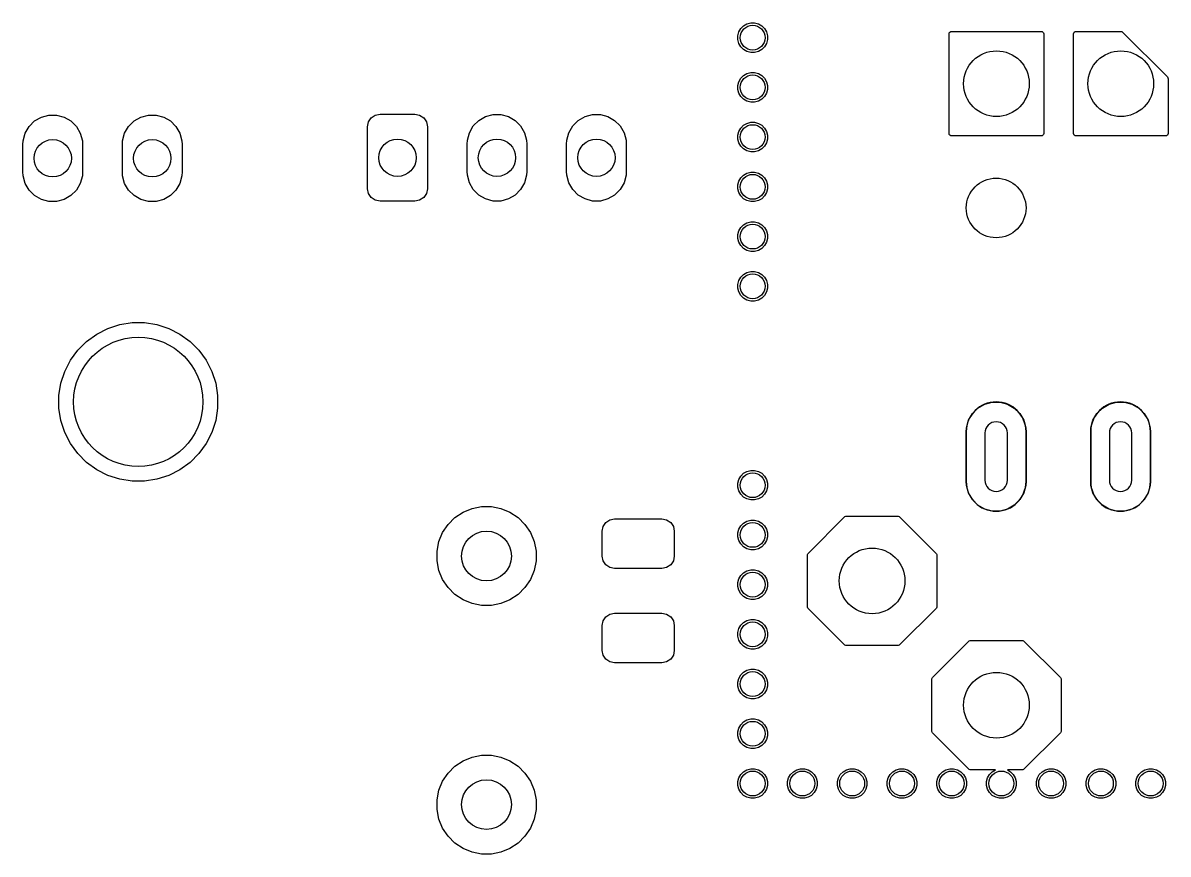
# Model space of a CAD drawing. Header units: inches. Extents: x 0.71 to 7.54, y -5.09 to -0.82.
# Drawn here: x 2.576 to 3.482, y -1.476 to -0.818 of the extents above; entities that cross this region are included whole.
import ezdxf

# ---------------------------------------------------------------- set-up
doc = ezdxf.new("R2010")
doc.units = ezdxf.units.IN
doc.header["$MEASUREMENT"] = 0
doc.layers.add('BLACK', color=250, linetype='CONTINUOUS')

msp = doc.modelspace()

# ---------------------------------------------------------------- linework, layer by layer
at = {"layer": 'BLACK', "linetype": 'CONTINUOUS'}
for p, q in [((3.14263, -0.8252), (3.14417, -0.82253)), ((3.14417, -0.82253), (3.14635, -0.82035)), ((3.14635, -0.82035), (3.14902, -0.81881)), ((3.14902, -0.81881), (3.152, -0.81801)), ((3.152, -0.81801), (3.15508, -0.81801)), ((3.15508, -0.81801), (3.15806, -0.81881)), ((3.15806, -0.81881), (3.16073, -0.82035)), ((3.16073, -0.82035), (3.16291, -0.82253)), ((3.16291, -0.82253), (3.16446, -0.8252)), ((3.14183, -0.82818), (3.14263, -0.8252)), ((3.14183, -0.83127), (3.14183, -0.82818)), ((3.14263, -0.83424), (3.14183, -0.83127)), ((3.16446, -0.8252), (3.16525, -0.82818)), ((3.16525, -0.83127), (3.16446, -0.83424)), ((3.16525, -0.82818), (3.16525, -0.83127)), ((3.30902, -0.82677), (3.30918, -0.82601)), ((3.30902, -0.90551), (3.30902, -0.82677)), ((3.30918, -0.82601), (3.30961, -0.82536)), ((3.30961, -0.82536), (3.31026, -0.82492)), ((3.31026, -0.82492), (3.31102, -0.82477)), ((3.31102, -0.82477), (3.38189, -0.82477)), ((3.38189, -0.82477), (3.38266, -0.82492)), ((3.38266, -0.82492), (3.3833, -0.82536)), ((3.3833, -0.82536), (3.38374, -0.82601)), ((3.38374, -0.82601), (3.38389, -0.82677)), ((3.38389, -0.82677), (3.38389, -0.90551)), ((3.40745, -0.82677), (3.4076, -0.82601)), ((3.40745, -0.90551), (3.40745, -0.82677)), ((3.4076, -0.82601), (3.40803, -0.82536)), ((3.40803, -0.82536), (3.40868, -0.82492)), ((3.40868, -0.82492), (3.40945, -0.82477)), ((3.40945, -0.82477), (3.44488, -0.82477)), ((3.44488, -0.82477), (3.44565, -0.82492)), ((3.44565, -0.82492), (3.4463, -0.82536)), ((3.4463, -0.82536), (3.48173, -0.86079)), ((3.14417, -0.83691), (3.14263, -0.83424)), ((3.14635, -0.83909), (3.14417, -0.83691)), ((3.14902, -0.84064), (3.14635, -0.83909)), ((3.152, -0.84143), (3.14902, -0.84064)), ((3.15508, -0.84143), (3.152, -0.84143)), ((3.15806, -0.84064), (3.15508, -0.84143)), ((3.16073, -0.83909), (3.15806, -0.84064)), ((3.16291, -0.83691), (3.16073, -0.83909)), ((3.16446, -0.83424), (3.16291, -0.83691)), ((3.14417, -0.8619), (3.14635, -0.85972)), ((3.14635, -0.85972), (3.14902, -0.85818)), ((3.14902, -0.85818), (3.152, -0.85738)), ((3.152, -0.85738), (3.15508, -0.85738)), ((3.15508, -0.85738), (3.15806, -0.85818)), ((3.15806, -0.85818), (3.16073, -0.85972)), ((3.16073, -0.85972), (3.16291, -0.8619)), ((3.48173, -0.86079), (3.48216, -0.86144)), ((3.14183, -0.86755), (3.14263, -0.86457)), ((3.14183, -0.87064), (3.14183, -0.86755)), ((3.14263, -0.86457), (3.14417, -0.8619)), ((3.16291, -0.8619), (3.16446, -0.86457)), ((3.16446, -0.86457), (3.16525, -0.86755)), ((3.16525, -0.86755), (3.16525, -0.87064)), ((3.48216, -0.86144), (3.48231, -0.8622)), ((3.48231, -0.8622), (3.48231, -0.90551)), ((3.14263, -0.87361), (3.14183, -0.87064)), ((3.14417, -0.87628), (3.14263, -0.87361)), ((3.14635, -0.87846), (3.14417, -0.87628)), ((3.14902, -0.88001), (3.14635, -0.87846)), ((3.16073, -0.87846), (3.15806, -0.88001)), ((3.16291, -0.87628), (3.16073, -0.87846)), ((3.16446, -0.87361), (3.16291, -0.87628)), ((3.16525, -0.87064), (3.16446, -0.87361)), ((3.152, -0.8808), (3.14902, -0.88001)), ((3.15508, -0.8808), (3.152, -0.8808)), ((3.15806, -0.88001), (3.15508, -0.8808)), ((2.58087, -0.89999), (2.58523, -0.89563)), ((2.58523, -0.89563), (2.59057, -0.89255)), ((2.59057, -0.89255), (2.59652, -0.89095)), ((2.59652, -0.89095), (2.60269, -0.89095)), ((2.60269, -0.89095), (2.60865, -0.89255)), ((2.60865, -0.89255), (2.61399, -0.89563)), ((2.61399, -0.89563), (2.61835, -0.89999)), ((2.65961, -0.89999), (2.66397, -0.89563)), ((2.66397, -0.89563), (2.66931, -0.89255)), ((2.66931, -0.89255), (2.67526, -0.89095)), ((2.67526, -0.89095), (2.68143, -0.89095)), ((2.68143, -0.89095), (2.68739, -0.89255)), ((2.68739, -0.89255), (2.69273, -0.89563)), ((2.69273, -0.89563), (2.69709, -0.89999)), ((2.84882, -0.9002), (2.84957, -0.89643)), ((2.84957, -0.89643), (2.8517, -0.89324)), ((2.8517, -0.89324), (2.85489, -0.8911)), ((2.85489, -0.8911), (2.85866, -0.89035)), ((2.85866, -0.89035), (2.88622, -0.89035)), ((2.88622, -0.89035), (2.88999, -0.8911)), ((2.88999, -0.8911), (2.89318, -0.89324)), ((2.89318, -0.89324), (2.89531, -0.89643)), ((2.89531, -0.89643), (2.89606, -0.9002)), ((2.93244, -0.8996), (2.9368, -0.89524)), ((2.9368, -0.89524), (2.94214, -0.89215)), ((2.94214, -0.89215), (2.9481, -0.89056)), ((2.9481, -0.89056), (2.95426, -0.89056)), ((2.95426, -0.89056), (2.96022, -0.89215)), ((2.96022, -0.89215), (2.96556, -0.89524)), ((2.96556, -0.89524), (2.96992, -0.8996)), ((3.01118, -0.8996), (3.01554, -0.89524)), ((3.01554, -0.89524), (3.02088, -0.89215)), ((3.02088, -0.89215), (3.02684, -0.89056)), ((3.02684, -0.89056), (3.033, -0.89056)), ((3.033, -0.89056), (3.03896, -0.89215)), ((3.03896, -0.89215), (3.0443, -0.89524)), ((3.0443, -0.89524), (3.04866, -0.8996)), ((3.14902, -0.89755), (3.152, -0.89675)), ((3.152, -0.89675), (3.15508, -0.89675)), ((3.15508, -0.89675), (3.15806, -0.89755)), ((2.57619, -0.91129), (2.57778, -0.90533)), ((2.57778, -0.90533), (2.58087, -0.89999)), ((2.61835, -0.89999), (2.62143, -0.90533)), ((2.62143, -0.90533), (2.62303, -0.91129)), ((2.65493, -0.91129), (2.65652, -0.90533)), ((2.65652, -0.90533), (2.65961, -0.89999)), ((2.69709, -0.89999), (2.70017, -0.90533)), ((2.70017, -0.90533), (2.70177, -0.91129)), ((2.84882, -0.94941), (2.84882, -0.9002)), ((2.89606, -0.9002), (2.89606, -0.94941)), ((2.92776, -0.91089), (2.92936, -0.90494)), ((2.92936, -0.90494), (2.93244, -0.8996)), ((2.96992, -0.8996), (2.97301, -0.90494)), ((2.97301, -0.90494), (2.9746, -0.91089)), ((3.0065, -0.91089), (3.0081, -0.90494)), ((3.0081, -0.90494), (3.01118, -0.8996)), ((3.04866, -0.8996), (3.05175, -0.90494)), ((3.05175, -0.90494), (3.05334, -0.91089)), ((3.14183, -0.90692), (3.14263, -0.90394)), ((3.14263, -0.90394), (3.14417, -0.90127)), ((3.14417, -0.90127), (3.14635, -0.89909)), ((3.14635, -0.89909), (3.14902, -0.89755)), ((3.15806, -0.89755), (3.16073, -0.89909)), ((3.16073, -0.89909), (3.16291, -0.90127)), ((3.16291, -0.90127), (3.16446, -0.90394)), ((3.16446, -0.90394), (3.16525, -0.90692)), ((3.30918, -0.90628), (3.30902, -0.90551)), ((3.30961, -0.90693), (3.30918, -0.90628)), ((3.38374, -0.90628), (3.3833, -0.90693)), ((3.38389, -0.90551), (3.38374, -0.90628)), ((3.4076, -0.90628), (3.40745, -0.90551)), ((3.40803, -0.90693), (3.4076, -0.90628)), ((3.48216, -0.90628), (3.48173, -0.90693)), ((3.48231, -0.90551), (3.48216, -0.90628)), ((2.57598, -0.91437), (2.57619, -0.91129)), ((2.57598, -0.93602), (2.57598, -0.91437)), ((2.62303, -0.91129), (2.62323, -0.91437)), ((2.62323, -0.91437), (2.62323, -0.93602)), ((2.65472, -0.91437), (2.65493, -0.91129)), ((2.65472, -0.93602), (2.65472, -0.91437)), ((2.70177, -0.91129), (2.70197, -0.91437)), ((2.70197, -0.91437), (2.70197, -0.93602)), ((2.92756, -0.91398), (2.92776, -0.91089)), ((2.92756, -0.93563), (2.92756, -0.91398)), ((2.9746, -0.91089), (2.9748, -0.91398)), ((2.9748, -0.91398), (2.9748, -0.93563)), ((3.0063, -0.91398), (3.0065, -0.91089)), ((3.0063, -0.93563), (3.0063, -0.91398)), ((3.05334, -0.91089), (3.05354, -0.91398)), ((3.05354, -0.91398), (3.05354, -0.93563)), ((3.14183, -0.91001), (3.14183, -0.90692)), ((3.14263, -0.91298), (3.14183, -0.91001)), ((3.14417, -0.91565), (3.14263, -0.91298)), ((3.16446, -0.91298), (3.16291, -0.91565)), ((3.16525, -0.91001), (3.16446, -0.91298)), ((3.16525, -0.90692), (3.16525, -0.91001)), ((3.31026, -0.90736), (3.30961, -0.90693)), ((3.31102, -0.90751), (3.31026, -0.90736)), ((3.38189, -0.90751), (3.31102, -0.90751)), ((3.38266, -0.90736), (3.38189, -0.90751)), ((3.3833, -0.90693), (3.38266, -0.90736)), ((3.40868, -0.90736), (3.40803, -0.90693)), ((3.40945, -0.90751), (3.40868, -0.90736)), ((3.48031, -0.90751), (3.40945, -0.90751)), ((3.48108, -0.90736), (3.48031, -0.90751)), ((3.48173, -0.90693), (3.48108, -0.90736)), ((3.14635, -0.91783), (3.14417, -0.91565)), ((3.14902, -0.91938), (3.14635, -0.91783)), ((3.152, -0.92017), (3.14902, -0.91938)), ((3.15508, -0.92017), (3.152, -0.92017)), ((3.15806, -0.91938), (3.15508, -0.92017)), ((3.16073, -0.91783), (3.15806, -0.91938)), ((3.16291, -0.91565), (3.16073, -0.91783)), ((2.57619, -0.93911), (2.57598, -0.93602)), ((2.57778, -0.94506), (2.57619, -0.93911)), ((2.62303, -0.93911), (2.62143, -0.94506)), ((2.62323, -0.93602), (2.62303, -0.93911)), ((2.65493, -0.93911), (2.65472, -0.93602)), ((2.65652, -0.94506), (2.65493, -0.93911)), ((2.70177, -0.93911), (2.70017, -0.94506)), ((2.70197, -0.93602), (2.70177, -0.93911)), ((2.92776, -0.93871), (2.92756, -0.93563)), ((2.92936, -0.94467), (2.92776, -0.93871)), ((2.9746, -0.93871), (2.97301, -0.94467)), ((2.9748, -0.93563), (2.9746, -0.93871)), ((3.0065, -0.93871), (3.0063, -0.93563)), ((3.0081, -0.94467), (3.0065, -0.93871)), ((3.05334, -0.93871), (3.05175, -0.94467)), ((3.05354, -0.93563), (3.05334, -0.93871)), ((3.14263, -0.94331), (3.14417, -0.94064)), ((3.14417, -0.94064), (3.14635, -0.93846)), ((3.14635, -0.93846), (3.14902, -0.93692)), ((3.14902, -0.93692), (3.152, -0.93612)), ((3.152, -0.93612), (3.15508, -0.93612)), ((3.15508, -0.93612), (3.15806, -0.93692)), ((3.15806, -0.93692), (3.16073, -0.93846)), ((3.16073, -0.93846), (3.16291, -0.94064)), ((3.16291, -0.94064), (3.16446, -0.94331)), ((2.58087, -0.9504), (2.57778, -0.94506)), ((2.58523, -0.95476), (2.58087, -0.9504)), ((2.61835, -0.9504), (2.61399, -0.95476)), ((2.62143, -0.94506), (2.61835, -0.9504)), ((2.65961, -0.9504), (2.65652, -0.94506)), ((2.66397, -0.95476), (2.65961, -0.9504)), ((2.69709, -0.9504), (2.69273, -0.95476)), ((2.70017, -0.94506), (2.69709, -0.9504)), ((2.84957, -0.95318), (2.84882, -0.94941)), ((2.89606, -0.94941), (2.89531, -0.95318)), ((2.93244, -0.95001), (2.92936, -0.94467)), ((2.9368, -0.95437), (2.93244, -0.95001)), ((2.96992, -0.95001), (2.96556, -0.95437)), ((2.97301, -0.94467), (2.96992, -0.95001)), ((3.01118, -0.95001), (3.0081, -0.94467)), ((3.01554, -0.95437), (3.01118, -0.95001)), ((3.04866, -0.95001), (3.0443, -0.95437)), ((3.05175, -0.94467), (3.04866, -0.95001)), ((3.14183, -0.94629), (3.14263, -0.94331)), ((3.14183, -0.94938), (3.14183, -0.94629)), ((3.14263, -0.95235), (3.14183, -0.94938)), ((3.16446, -0.94331), (3.16525, -0.94629)), ((3.16525, -0.94938), (3.16446, -0.95235)), ((3.16525, -0.94629), (3.16525, -0.94938)), ((2.59057, -0.95785), (2.58523, -0.95476)), ((2.59652, -0.95944), (2.59057, -0.95785)), ((2.60269, -0.95944), (2.59652, -0.95944)), ((2.60865, -0.95785), (2.60269, -0.95944)), ((2.61399, -0.95476), (2.60865, -0.95785)), ((2.66931, -0.95785), (2.66397, -0.95476)), ((2.67526, -0.95944), (2.66931, -0.95785)), ((2.68143, -0.95944), (2.67526, -0.95944)), ((2.68739, -0.95785), (2.68143, -0.95944)), ((2.69273, -0.95476), (2.68739, -0.95785)), ((2.8517, -0.95637), (2.84957, -0.95318)), ((2.85489, -0.9585), (2.8517, -0.95637)), ((2.85866, -0.95925), (2.85489, -0.9585)), ((2.88622, -0.95925), (2.85866, -0.95925)), ((2.88999, -0.9585), (2.88622, -0.95925)), ((2.89318, -0.95637), (2.88999, -0.9585)), ((2.89531, -0.95318), (2.89318, -0.95637)), ((2.94214, -0.95745), (2.9368, -0.95437)), ((2.9481, -0.95905), (2.94214, -0.95745)), ((2.95426, -0.95905), (2.9481, -0.95905)), ((2.96022, -0.95745), (2.95426, -0.95905)), ((2.96556, -0.95437), (2.96022, -0.95745)), ((3.02088, -0.95745), (3.01554, -0.95437)), ((3.02684, -0.95905), (3.02088, -0.95745)), ((3.033, -0.95905), (3.02684, -0.95905)), ((3.03896, -0.95745), (3.033, -0.95905)), ((3.0443, -0.95437), (3.03896, -0.95745)), ((3.14417, -0.95502), (3.14263, -0.95235)), ((3.14635, -0.9572), (3.14417, -0.95502)), ((3.14902, -0.95875), (3.14635, -0.9572)), ((3.152, -0.95954), (3.14902, -0.95875)), ((3.15508, -0.95954), (3.152, -0.95954)), ((3.15806, -0.95875), (3.15508, -0.95954)), ((3.16073, -0.9572), (3.15806, -0.95875)), ((3.16291, -0.95502), (3.16073, -0.9572)), ((3.16446, -0.95235), (3.16291, -0.95502)), ((3.14417, -0.98001), (3.14635, -0.97783)), ((3.14635, -0.97783), (3.14902, -0.97629)), ((3.14902, -0.97629), (3.152, -0.97549)), ((3.152, -0.97549), (3.15508, -0.97549)), ((3.15508, -0.97549), (3.15806, -0.97629)), ((3.15806, -0.97629), (3.16073, -0.97783)), ((3.16073, -0.97783), (3.16291, -0.98001)), ((3.14183, -0.98566), (3.14263, -0.98268)), ((3.14183, -0.98875), (3.14183, -0.98566)), ((3.14263, -0.98268), (3.14417, -0.98001)), ((3.16291, -0.98001), (3.16446, -0.98268)), ((3.16446, -0.98268), (3.16525, -0.98566)), ((3.16525, -0.98566), (3.16525, -0.98875)), ((3.14263, -0.99172), (3.14183, -0.98875)), ((3.14417, -0.99439), (3.14263, -0.99172)), ((3.14635, -0.99658), (3.14417, -0.99439)), ((3.14902, -0.99812), (3.14635, -0.99658)), ((3.16073, -0.99658), (3.15806, -0.99812)), ((3.16291, -0.99439), (3.16073, -0.99658)), ((3.16446, -0.99172), (3.16291, -0.99439)), ((3.16525, -0.98875), (3.16446, -0.99172)), ((3.152, -0.99891), (3.14902, -0.99812)), ((3.15508, -0.99891), (3.152, -0.99891)), ((3.15806, -0.99812), (3.15508, -0.99891)), ((3.14902, -1.01566), (3.152, -1.01486)), ((3.152, -1.01486), (3.15508, -1.01486)), ((3.15508, -1.01486), (3.15806, -1.01566)), ((3.14183, -1.02503), (3.14263, -1.02205)), ((3.14263, -1.02205), (3.14417, -1.01938)), ((3.14417, -1.01938), (3.14635, -1.0172)), ((3.14635, -1.0172), (3.14902, -1.01566)), ((3.15806, -1.01566), (3.16073, -1.0172)), ((3.16073, -1.0172), (3.16291, -1.01938)), ((3.16291, -1.01938), (3.16446, -1.02205)), ((3.16446, -1.02205), (3.16525, -1.02503)), ((3.14183, -1.02812), (3.14183, -1.02503)), ((3.14263, -1.03109), (3.14183, -1.02812)), ((3.14417, -1.03376), (3.14263, -1.03109)), ((3.16446, -1.03109), (3.16291, -1.03376)), ((3.16525, -1.02812), (3.16446, -1.03109)), ((3.16525, -1.02503), (3.16525, -1.02812)), ((3.14635, -1.03595), (3.14417, -1.03376)), ((3.14902, -1.03749), (3.14635, -1.03595)), ((3.152, -1.03828), (3.14902, -1.03749)), ((3.15508, -1.03828), (3.152, -1.03828)), ((3.15806, -1.03749), (3.15508, -1.03828)), ((3.16073, -1.03595), (3.15806, -1.03749)), ((3.16291, -1.03376), (3.16073, -1.03595)), ((2.63441, -1.0644), (2.64322, -1.05991)), ((2.64322, -1.05991), (2.65262, -1.05686)), ((2.65262, -1.05686), (2.66238, -1.05531)), ((2.66238, -1.05531), (2.67227, -1.05531)), ((2.67227, -1.05531), (2.68203, -1.05686)), ((2.68203, -1.05686), (2.69143, -1.05991)), ((2.69143, -1.05991), (2.70024, -1.0644)), ((2.62641, -1.07021), (2.63441, -1.0644)), ((2.70024, -1.0644), (2.70823, -1.07021)), ((2.61361, -1.0852), (2.61942, -1.0772)), ((2.61942, -1.0772), (2.62641, -1.07021)), ((2.70823, -1.07021), (2.71522, -1.0772)), ((2.71522, -1.0772), (2.72103, -1.0852)), ((2.60913, -1.094), (2.61361, -1.0852)), ((2.72103, -1.0852), (2.72552, -1.094)), ((2.60607, -1.1034), (2.60913, -1.094)), ((2.72552, -1.094), (2.72857, -1.1034)), ((2.60452, -1.11317), (2.60607, -1.1034)), ((2.72857, -1.1034), (2.73012, -1.11317)), ((2.60452, -1.12305), (2.60452, -1.11317)), ((2.73012, -1.11317), (2.73012, -1.12305)), ((2.60607, -1.13282), (2.60452, -1.12305)), ((2.73012, -1.12305), (2.72857, -1.13282)), ((3.3275, -1.12735), (3.33186, -1.12299)), ((3.33186, -1.12299), (3.3372, -1.11991)), ((3.3372, -1.11991), (3.34316, -1.11831)), ((3.34316, -1.11831), (3.34932, -1.11831)), ((3.34932, -1.11831), (3.35528, -1.11991)), ((3.35528, -1.11991), (3.36062, -1.12299)), ((3.36062, -1.12299), (3.36498, -1.12735)), ((3.42592, -1.12735), (3.43029, -1.12299)), ((3.43029, -1.12299), (3.43563, -1.11991)), ((3.43563, -1.11991), (3.44158, -1.11831)), ((3.44158, -1.11831), (3.44775, -1.11831)), ((3.44775, -1.11831), (3.45371, -1.11991)), ((3.45371, -1.11991), (3.45905, -1.12299)), ((3.45905, -1.12299), (3.46341, -1.12735)), ((2.60913, -1.14222), (2.60607, -1.13282)), ((2.72857, -1.13282), (2.72552, -1.14222)), ((3.32282, -1.13865), (3.32442, -1.13269)), ((3.32442, -1.13269), (3.3275, -1.12735)), ((3.36498, -1.12735), (3.36806, -1.13269)), ((3.36806, -1.13269), (3.36966, -1.13865)), ((3.42125, -1.13865), (3.42284, -1.13269)), ((3.42284, -1.13269), (3.42592, -1.12735)), ((3.46341, -1.12735), (3.46649, -1.13269)), ((3.46649, -1.13269), (3.46809, -1.13865)), ((3.32262, -1.14173), (3.32282, -1.13865)), ((3.32262, -1.1811), (3.32262, -1.14173)), ((3.32262, -1.14173), (3.32262, -1.1811)), ((3.36966, -1.13865), (3.36986, -1.14173)), ((3.36986, -1.14173), (3.36986, -1.1811)), ((3.36986, -1.1811), (3.36986, -1.14173)), ((3.42104, -1.14173), (3.42125, -1.13865)), ((3.42104, -1.1811), (3.42104, -1.14173)), ((3.42104, -1.14173), (3.42104, -1.1811)), ((3.46809, -1.13865), (3.46829, -1.14173)), ((3.46829, -1.14173), (3.46829, -1.1811)), ((3.46829, -1.1811), (3.46829, -1.14173)), ((2.61361, -1.15102), (2.60913, -1.14222)), ((2.61942, -1.15902), (2.61361, -1.15102)), ((2.72103, -1.15102), (2.71522, -1.15902)), ((2.72552, -1.14222), (2.72103, -1.15102)), ((2.62641, -1.16601), (2.61942, -1.15902)), ((2.71522, -1.15902), (2.70823, -1.16601)), ((2.63441, -1.17182), (2.62641, -1.16601)), ((2.70823, -1.16601), (2.70024, -1.17182)), ((2.64322, -1.17631), (2.63441, -1.17182)), ((2.65262, -1.17936), (2.64322, -1.17631)), ((2.69143, -1.17631), (2.68203, -1.17936)), ((2.70024, -1.17182), (2.69143, -1.17631)), ((3.14263, -1.17954), (3.14417, -1.17687)), ((3.14417, -1.17687), (3.14635, -1.17468)), ((3.14635, -1.17468), (3.14902, -1.17314)), ((3.14902, -1.17314), (3.152, -1.17235)), ((3.152, -1.17235), (3.15508, -1.17235)), ((3.15508, -1.17235), (3.15806, -1.17314)), ((3.15806, -1.17314), (3.16073, -1.17468)), ((3.16073, -1.17468), (3.16291, -1.17687)), ((3.16291, -1.17687), (3.16446, -1.17954)), ((2.66238, -1.18091), (2.65262, -1.17936)), ((2.67227, -1.18091), (2.66238, -1.18091)), ((2.68203, -1.17936), (2.67227, -1.18091)), ((3.14183, -1.18251), (3.14263, -1.17954)), ((3.14183, -1.1856), (3.14183, -1.18251)), ((3.14263, -1.18857), (3.14183, -1.1856)), ((3.16446, -1.17954), (3.16525, -1.18251)), ((3.16525, -1.1856), (3.16446, -1.18857)), ((3.16525, -1.18251), (3.16525, -1.1856)), ((3.32282, -1.18419), (3.32262, -1.1811)), ((3.32442, -1.19014), (3.32282, -1.18419)), ((3.36966, -1.18419), (3.36806, -1.19014)), ((3.36986, -1.1811), (3.36966, -1.18419)), ((3.42125, -1.18419), (3.42104, -1.1811)), ((3.42284, -1.19014), (3.42125, -1.18419)), ((3.46809, -1.18419), (3.46649, -1.19014)), ((3.46829, -1.1811), (3.46809, -1.18419)), ((3.14417, -1.19125), (3.14263, -1.18857)), ((3.14635, -1.19343), (3.14417, -1.19125)), ((3.14902, -1.19497), (3.14635, -1.19343)), ((3.152, -1.19577), (3.14902, -1.19497)), ((3.15508, -1.19577), (3.152, -1.19577)), ((3.15806, -1.19497), (3.15508, -1.19577)), ((3.16073, -1.19343), (3.15806, -1.19497)), ((3.16291, -1.19125), (3.16073, -1.19343)), ((3.16446, -1.18857), (3.16291, -1.19125)), ((3.3275, -1.19548), (3.32442, -1.19014)), ((3.33186, -1.19984), (3.3275, -1.19548)), ((3.36498, -1.19548), (3.36062, -1.19984)), ((3.36806, -1.19014), (3.36498, -1.19548)), ((3.42592, -1.19548), (3.42284, -1.19014)), ((3.43029, -1.19984), (3.42592, -1.19548)), ((3.46341, -1.19548), (3.45905, -1.19984)), ((3.46649, -1.19014), (3.46341, -1.19548)), ((2.92435, -1.20544), (2.93148, -1.20248)), ((2.93148, -1.20248), (2.93905, -1.20098)), ((2.93905, -1.20098), (2.94677, -1.20098)), ((2.94677, -1.20098), (2.95434, -1.20248)), ((2.95434, -1.20248), (2.96147, -1.20544)), ((3.3372, -1.20293), (3.33186, -1.19984)), ((3.34316, -1.20452), (3.3372, -1.20293)), ((3.34932, -1.20452), (3.34316, -1.20452)), ((3.35528, -1.20293), (3.34932, -1.20452)), ((3.36062, -1.19984), (3.35528, -1.20293)), ((3.43563, -1.20293), (3.43029, -1.19984)), ((3.44158, -1.20452), (3.43563, -1.20293)), ((3.44775, -1.20452), (3.44158, -1.20452)), ((3.45371, -1.20293), (3.44775, -1.20452)), ((3.45905, -1.19984), (3.45371, -1.20293)), ((2.91248, -1.21518), (2.91794, -1.20972)), ((2.91794, -1.20972), (2.92435, -1.20544)), ((2.96147, -1.20544), (2.96789, -1.20972)), ((2.96789, -1.20972), (2.97335, -1.21518)), ((3.0352, -1.21671), (3.03733, -1.21351)), ((3.03733, -1.21351), (3.04052, -1.21138)), ((3.04052, -1.21138), (3.04429, -1.21063)), ((3.04429, -1.21063), (3.08169, -1.21063)), ((3.08169, -1.21063), (3.08546, -1.21138)), ((3.08546, -1.21138), (3.08865, -1.21351)), ((3.08865, -1.21351), (3.09079, -1.21671)), ((3.14417, -1.21624), (3.14635, -1.21405)), ((3.14635, -1.21405), (3.14902, -1.21251)), ((3.14902, -1.21251), (3.152, -1.21172)), ((3.152, -1.21172), (3.15508, -1.21172)), ((3.15508, -1.21172), (3.15806, -1.21251)), ((3.15806, -1.21251), (3.16073, -1.21405)), ((3.16073, -1.21405), (3.16291, -1.21624)), ((3.1974, -1.23804), (3.22623, -1.20922)), ((3.22623, -1.20922), (3.22654, -1.20897)), ((3.22654, -1.20897), (3.22726, -1.20867)), ((3.22726, -1.20867), (3.22765, -1.20863)), ((3.22765, -1.20863), (3.26842, -1.20863)), ((3.26842, -1.20863), (3.26881, -1.20867)), ((3.26881, -1.20867), (3.26953, -1.20897)), ((3.26953, -1.20897), (3.26983, -1.20922)), ((3.26983, -1.20922), (3.29866, -1.23804)), ((2.90524, -1.22873), (2.90819, -1.2216)), ((2.90819, -1.2216), (2.91248, -1.21518)), ((2.97335, -1.21518), (2.97763, -1.2216)), ((2.97763, -1.2216), (2.98059, -1.22873)), ((3.03445, -1.22047), (3.0352, -1.21671)), ((3.03445, -1.24016), (3.03445, -1.22047)), ((3.09079, -1.21671), (3.09154, -1.22047)), ((3.09154, -1.22047), (3.09154, -1.24016)), ((3.14183, -1.22188), (3.14263, -1.21891)), ((3.14183, -1.22497), (3.14183, -1.22188)), ((3.14263, -1.21891), (3.14417, -1.21624)), ((3.16291, -1.21624), (3.16446, -1.21891)), ((3.16446, -1.21891), (3.16525, -1.22188)), ((3.16525, -1.22188), (3.16525, -1.22497)), ((2.90373, -1.2363), (2.90524, -1.22873)), ((2.98059, -1.22873), (2.98209, -1.2363)), ((3.14263, -1.22795), (3.14183, -1.22497)), ((3.14417, -1.23062), (3.14263, -1.22795)), ((3.14635, -1.2328), (3.14417, -1.23062)), ((3.16291, -1.23062), (3.16073, -1.2328)), ((3.16446, -1.22795), (3.16291, -1.23062)), ((3.16525, -1.22497), (3.16446, -1.22795)), ((2.90373, -1.24402), (2.90373, -1.2363)), ((2.98209, -1.2363), (2.98209, -1.24402)), ((3.0352, -1.24392), (3.03445, -1.24016)), ((3.09154, -1.24016), (3.09079, -1.24392)), ((3.14902, -1.23434), (3.14635, -1.2328)), ((3.152, -1.23514), (3.14902, -1.23434)), ((3.15508, -1.23514), (3.152, -1.23514)), ((3.15806, -1.23434), (3.15508, -1.23514)), ((3.16073, -1.2328), (3.15806, -1.23434)), ((3.19682, -1.23946), (3.19686, -1.23907)), ((3.19682, -1.28023), (3.19682, -1.23946)), ((3.19686, -1.23907), (3.19716, -1.23835)), ((3.19716, -1.23835), (3.1974, -1.23804)), ((3.29866, -1.23804), (3.29891, -1.23835)), ((3.29891, -1.23835), (3.29921, -1.23907)), ((3.29921, -1.23907), (3.29924, -1.23946)), ((3.29924, -1.23946), (3.29924, -1.28023)), ((2.90524, -1.25159), (2.90373, -1.24402)), ((2.98209, -1.24402), (2.98059, -1.25159)), ((3.03733, -1.24712), (3.0352, -1.24392)), ((3.04052, -1.24925), (3.03733, -1.24712)), ((3.04429, -1.25), (3.04052, -1.24925)), ((3.08169, -1.25), (3.04429, -1.25)), ((3.08546, -1.24925), (3.08169, -1.25)), ((3.08865, -1.24712), (3.08546, -1.24925)), ((3.09079, -1.24392), (3.08865, -1.24712)), ((2.90819, -1.25872), (2.90524, -1.25159)), ((2.91248, -1.26513), (2.90819, -1.25872)), ((2.97763, -1.25872), (2.97335, -1.26513)), ((2.98059, -1.25159), (2.97763, -1.25872)), ((3.14183, -1.26125), (3.14263, -1.25828)), ((3.14263, -1.25828), (3.14417, -1.25561)), ((3.14417, -1.25561), (3.14635, -1.25342)), ((3.14635, -1.25342), (3.14902, -1.25188)), ((3.14902, -1.25188), (3.152, -1.25109)), ((3.152, -1.25109), (3.15508, -1.25109)), ((3.15508, -1.25109), (3.15806, -1.25188)), ((3.15806, -1.25188), (3.16073, -1.25342)), ((3.16073, -1.25342), (3.16291, -1.25561)), ((3.16291, -1.25561), (3.16446, -1.25828)), ((3.16446, -1.25828), (3.16525, -1.26125)), ((2.91794, -1.27059), (2.91248, -1.26513)), ((2.97335, -1.26513), (2.96789, -1.27059)), ((3.14183, -1.26434), (3.14183, -1.26125)), ((3.14263, -1.26732), (3.14183, -1.26434)), ((3.14417, -1.26999), (3.14263, -1.26732)), ((3.16446, -1.26732), (3.16291, -1.26999)), ((3.16525, -1.26434), (3.16446, -1.26732)), ((3.16525, -1.26125), (3.16525, -1.26434)), ((2.92435, -1.27488), (2.91794, -1.27059)), ((2.93148, -1.27783), (2.92435, -1.27488)), ((2.93905, -1.27934), (2.93148, -1.27783)), ((2.95434, -1.27783), (2.94677, -1.27934)), ((2.96147, -1.27488), (2.95434, -1.27783)), ((2.96789, -1.27059), (2.96147, -1.27488)), ((3.14635, -1.27217), (3.14417, -1.26999)), ((3.14902, -1.27371), (3.14635, -1.27217)), ((3.152, -1.27451), (3.14902, -1.27371)), ((3.15508, -1.27451), (3.152, -1.27451)), ((3.15806, -1.27371), (3.15508, -1.27451)), ((3.16073, -1.27217), (3.15806, -1.27371)), ((3.16291, -1.26999), (3.16073, -1.27217)), ((2.94677, -1.27934), (2.93905, -1.27934)), ((3.03733, -1.28832), (3.04052, -1.28618)), ((3.04052, -1.28618), (3.04429, -1.28543)), ((3.04429, -1.28543), (3.08169, -1.28543)), ((3.08169, -1.28543), (3.08546, -1.28618)), ((3.08546, -1.28618), (3.08865, -1.28832)), ((3.19686, -1.28062), (3.19682, -1.28023)), ((3.19716, -1.28134), (3.19686, -1.28062)), ((3.1974, -1.28164), (3.19716, -1.28134)), ((3.22623, -1.31047), (3.1974, -1.28164)), ((3.29866, -1.28164), (3.26983, -1.31047)), ((3.29891, -1.28134), (3.29866, -1.28164)), ((3.29921, -1.28062), (3.29891, -1.28134)), ((3.29924, -1.28023), (3.29921, -1.28062)), ((3.03445, -1.29528), (3.0352, -1.29151)), ((3.03445, -1.31496), (3.03445, -1.29528)), ((3.0352, -1.29151), (3.03733, -1.28832)), ((3.08865, -1.28832), (3.09079, -1.29151)), ((3.09079, -1.29151), (3.09154, -1.29528)), ((3.09154, -1.29528), (3.09154, -1.31496)), ((3.14263, -1.29765), (3.14417, -1.29498)), ((3.14417, -1.29498), (3.14635, -1.2928)), ((3.14635, -1.2928), (3.14902, -1.29125)), ((3.14902, -1.29125), (3.152, -1.29046)), ((3.152, -1.29046), (3.15508, -1.29046)), ((3.15508, -1.29046), (3.15806, -1.29125)), ((3.15806, -1.29125), (3.16073, -1.2928)), ((3.16073, -1.2928), (3.16291, -1.29498)), ((3.16291, -1.29498), (3.16446, -1.29765)), ((3.14183, -1.30062), (3.14263, -1.29765)), ((3.14183, -1.30371), (3.14183, -1.30062)), ((3.14263, -1.30669), (3.14183, -1.30371)), ((3.16446, -1.29765), (3.16525, -1.30062)), ((3.16525, -1.30371), (3.16446, -1.30669)), ((3.16525, -1.30062), (3.16525, -1.30371)), ((3.14417, -1.30936), (3.14263, -1.30669)), ((3.14635, -1.31154), (3.14417, -1.30936)), ((3.14902, -1.31308), (3.14635, -1.31154)), ((3.152, -1.31388), (3.14902, -1.31308)), ((3.15508, -1.31388), (3.152, -1.31388)), ((3.15806, -1.31308), (3.15508, -1.31388)), ((3.16073, -1.31154), (3.15806, -1.31308)), ((3.16291, -1.30936), (3.16073, -1.31154)), ((3.16446, -1.30669), (3.16291, -1.30936)), ((3.22654, -1.31072), (3.22623, -1.31047)), ((3.22726, -1.31102), (3.22654, -1.31072)), ((3.22765, -1.31106), (3.22726, -1.31102)), ((3.26842, -1.31106), (3.22765, -1.31106)), ((3.26881, -1.31102), (3.26842, -1.31106)), ((3.26953, -1.31072), (3.26881, -1.31102)), ((3.26983, -1.31047), (3.26953, -1.31072)), ((3.29583, -1.33647), (3.32466, -1.30764)), ((3.32466, -1.30764), (3.32496, -1.30739)), ((3.32496, -1.30739), (3.32568, -1.30709)), ((3.32568, -1.30709), (3.32607, -1.30706)), ((3.32607, -1.30706), (3.36684, -1.30706)), ((3.36684, -1.30706), (3.36723, -1.30709)), ((3.36723, -1.30709), (3.36795, -1.30739)), ((3.36795, -1.30739), (3.36826, -1.30764)), ((3.36826, -1.30764), (3.39708, -1.33647)), ((3.0352, -1.31873), (3.03445, -1.31496)), ((3.03733, -1.32192), (3.0352, -1.31873)), ((3.04052, -1.32405), (3.03733, -1.32192)), ((3.08865, -1.32192), (3.08546, -1.32405)), ((3.09079, -1.31873), (3.08865, -1.32192)), ((3.09154, -1.31496), (3.09079, -1.31873)), ((3.04429, -1.3248), (3.04052, -1.32405)), ((3.08169, -1.3248), (3.04429, -1.3248)), ((3.08546, -1.32405), (3.08169, -1.3248)), ((3.14417, -1.33435), (3.14635, -1.33217)), ((3.14635, -1.33217), (3.14902, -1.33062)), ((3.14902, -1.33062), (3.152, -1.32983)), ((3.152, -1.32983), (3.15508, -1.32983)), ((3.15508, -1.32983), (3.15806, -1.33062)), ((3.15806, -1.33062), (3.16073, -1.33217)), ((3.16073, -1.33217), (3.16291, -1.33435)), ((3.14183, -1.33999), (3.14263, -1.33702)), ((3.14183, -1.34308), (3.14183, -1.33999)), ((3.14263, -1.33702), (3.14417, -1.33435)), ((3.16291, -1.33435), (3.16446, -1.33702)), ((3.16446, -1.33702), (3.16525, -1.33999)), ((3.16525, -1.33999), (3.16525, -1.34308)), ((3.29524, -1.33788), (3.29528, -1.33749)), ((3.29524, -1.37865), (3.29524, -1.33788)), ((3.29528, -1.33749), (3.29558, -1.33677)), ((3.29558, -1.33677), (3.29583, -1.33647)), ((3.39708, -1.33647), (3.39733, -1.33677)), ((3.39733, -1.33677), (3.39763, -1.33749)), ((3.39763, -1.33749), (3.39767, -1.33788)), ((3.39767, -1.33788), (3.39767, -1.37865)), ((3.14263, -1.34606), (3.14183, -1.34308)), ((3.14417, -1.34873), (3.14263, -1.34606)), ((3.14635, -1.35091), (3.14417, -1.34873)), ((3.16291, -1.34873), (3.16073, -1.35091)), ((3.16446, -1.34606), (3.16291, -1.34873)), ((3.16525, -1.34308), (3.16446, -1.34606)), ((3.14902, -1.35245), (3.14635, -1.35091)), ((3.152, -1.35325), (3.14902, -1.35245)), ((3.15508, -1.35325), (3.152, -1.35325)), ((3.15806, -1.35245), (3.15508, -1.35325)), ((3.16073, -1.35091), (3.15806, -1.35245)), ((3.14183, -1.37936), (3.14263, -1.37639)), ((3.14263, -1.37639), (3.14417, -1.37372)), ((3.14417, -1.37372), (3.14635, -1.37154)), ((3.14635, -1.37154), (3.14902, -1.36999)), ((3.14902, -1.36999), (3.152, -1.3692)), ((3.152, -1.3692), (3.15508, -1.3692)), ((3.15508, -1.3692), (3.15806, -1.36999)), ((3.15806, -1.36999), (3.16073, -1.37154)), ((3.16073, -1.37154), (3.16291, -1.37372)), ((3.16291, -1.37372), (3.16446, -1.37639)), ((3.16446, -1.37639), (3.16525, -1.37936)), ((3.14183, -1.38245), (3.14183, -1.37936)), ((3.14263, -1.38543), (3.14183, -1.38245)), ((3.14417, -1.3881), (3.14263, -1.38543)), ((3.16446, -1.38543), (3.16291, -1.3881)), ((3.16525, -1.38245), (3.16446, -1.38543)), ((3.16525, -1.37936), (3.16525, -1.38245)), ((3.29528, -1.37904), (3.29524, -1.37865)), ((3.29558, -1.37976), (3.29528, -1.37904)), ((3.29583, -1.38007), (3.29558, -1.37976)), ((3.32466, -1.40889), (3.29583, -1.38007)), ((3.39708, -1.38007), (3.36826, -1.40889)), ((3.39733, -1.37976), (3.39708, -1.38007)), ((3.39763, -1.37904), (3.39733, -1.37976)), ((3.39767, -1.37865), (3.39763, -1.37904)), ((3.14635, -1.39028), (3.14417, -1.3881)), ((3.14902, -1.39182), (3.14635, -1.39028)), ((3.152, -1.39262), (3.14902, -1.39182)), ((3.15508, -1.39262), (3.152, -1.39262)), ((3.15806, -1.39182), (3.15508, -1.39262)), ((3.16073, -1.39028), (3.15806, -1.39182)), ((3.16291, -1.3881), (3.16073, -1.39028)), ((2.91794, -1.40657), (2.92435, -1.40229)), ((2.92435, -1.40229), (2.93148, -1.39933)), ((2.93148, -1.39933), (2.93905, -1.39783)), ((2.93905, -1.39783), (2.94677, -1.39783)), ((2.94677, -1.39783), (2.95434, -1.39933)), ((2.95434, -1.39933), (2.96147, -1.40229)), ((2.96147, -1.40229), (2.96789, -1.40657)), ((2.90819, -1.41845), (2.91248, -1.41203)), ((2.91248, -1.41203), (2.91794, -1.40657)), ((2.96789, -1.40657), (2.97335, -1.41203)), ((2.97335, -1.41203), (2.97763, -1.41845)), ((3.14263, -1.41576), (3.14417, -1.41309)), ((3.14417, -1.41309), (3.14635, -1.41091)), ((3.14635, -1.41091), (3.14902, -1.40936)), ((3.14902, -1.40936), (3.152, -1.40857)), ((3.152, -1.40857), (3.15508, -1.40857)), ((3.15508, -1.40857), (3.15806, -1.40936)), ((3.15806, -1.40936), (3.16073, -1.41091)), ((3.16073, -1.41091), (3.16291, -1.41309)), ((3.16291, -1.41309), (3.16446, -1.41576)), ((3.182, -1.41576), (3.18354, -1.41309)), ((3.18354, -1.41309), (3.18572, -1.41091)), ((3.18572, -1.41091), (3.18839, -1.40936)), ((3.18839, -1.40936), (3.19137, -1.40857)), ((3.19137, -1.40857), (3.19446, -1.40857)), ((3.19446, -1.40857), (3.19743, -1.40936)), ((3.19743, -1.40936), (3.2001, -1.41091)), ((3.2001, -1.41091), (3.20228, -1.41309)), ((3.20228, -1.41309), (3.20383, -1.41576)), ((3.22137, -1.41576), (3.22291, -1.41309)), ((3.22291, -1.41309), (3.22509, -1.41091)), ((3.22509, -1.41091), (3.22776, -1.40936)), ((3.22776, -1.40936), (3.23074, -1.40857)), ((3.23074, -1.40857), (3.23383, -1.40857)), ((3.23383, -1.40857), (3.2368, -1.40936)), ((3.2368, -1.40936), (3.23947, -1.41091)), ((3.23947, -1.41091), (3.24165, -1.41309)), ((3.24165, -1.41309), (3.2432, -1.41576)), ((3.26074, -1.41576), (3.26228, -1.41309)), ((3.26228, -1.41309), (3.26446, -1.41091)), ((3.26446, -1.41091), (3.26713, -1.40936)), ((3.26713, -1.40936), (3.27011, -1.40857)), ((3.27011, -1.40857), (3.2732, -1.40857)), ((3.2732, -1.40857), (3.27617, -1.40936)), ((3.27617, -1.40936), (3.27884, -1.41091)), ((3.27884, -1.41091), (3.28102, -1.41309)), ((3.28102, -1.41309), (3.28257, -1.41576)), ((3.30011, -1.41576), (3.30165, -1.41309)), ((3.30165, -1.41309), (3.30383, -1.41091)), ((3.30383, -1.41091), (3.3065, -1.40936)), ((3.3065, -1.40936), (3.30948, -1.40857)), ((3.30948, -1.40857), (3.31257, -1.40857)), ((3.31257, -1.40857), (3.31554, -1.40936)), ((3.31554, -1.40936), (3.31821, -1.41091)), ((3.31821, -1.41091), (3.32039, -1.41309)), ((3.32039, -1.41309), (3.32194, -1.41576)), ((3.32496, -1.40914), (3.32466, -1.40889)), ((3.32568, -1.40944), (3.32496, -1.40914)), ((3.32607, -1.40948), (3.32568, -1.40944)), ((3.34567, -1.40948), (3.32607, -1.40948)), ((3.33948, -1.41576), (3.34102, -1.41309)), ((3.34102, -1.41309), (3.3432, -1.41091)), ((3.3432, -1.41091), (3.34567, -1.40948)), ((3.36684, -1.40948), (3.35512, -1.40948)), ((3.35512, -1.40948), (3.35758, -1.41091)), ((3.35758, -1.41091), (3.35976, -1.41309)), ((3.35976, -1.41309), (3.36131, -1.41576)), ((3.36723, -1.40944), (3.36684, -1.40948)), ((3.36795, -1.40914), (3.36723, -1.40944)), ((3.36826, -1.40889), (3.36795, -1.40914)), ((3.37885, -1.41576), (3.38039, -1.41309)), ((3.38039, -1.41309), (3.38257, -1.41091)), ((3.38257, -1.41091), (3.38524, -1.40936)), ((3.38524, -1.40936), (3.38822, -1.40857)), ((3.38822, -1.40857), (3.39131, -1.40857)), ((3.39131, -1.40857), (3.39428, -1.40936)), ((3.39428, -1.40936), (3.39695, -1.41091)), ((3.39695, -1.41091), (3.39913, -1.41309)), ((3.39913, -1.41309), (3.40068, -1.41576)), ((3.41822, -1.41576), (3.41976, -1.41309)), ((3.41976, -1.41309), (3.42194, -1.41091)), ((3.42194, -1.41091), (3.42461, -1.40936)), ((3.42461, -1.40936), (3.42759, -1.40857)), ((3.42759, -1.40857), (3.43068, -1.40857)), ((3.43068, -1.40857), (3.43365, -1.40936)), ((3.43365, -1.40936), (3.43632, -1.41091)), ((3.43632, -1.41091), (3.4385, -1.41309)), ((3.4385, -1.41309), (3.44005, -1.41576)), ((3.45759, -1.41576), (3.45913, -1.41309)), ((3.45913, -1.41309), (3.46131, -1.41091)), ((3.46131, -1.41091), (3.46398, -1.40936)), ((3.46398, -1.40936), (3.46696, -1.40857)), ((3.46696, -1.40857), (3.47005, -1.40857)), ((3.47005, -1.40857), (3.47302, -1.40936)), ((3.47302, -1.40936), (3.47569, -1.41091)), ((3.47569, -1.41091), (3.47787, -1.41309)), ((3.47787, -1.41309), (3.47942, -1.41576)), ((2.90524, -1.42558), (2.90819, -1.41845)), ((2.97763, -1.41845), (2.98059, -1.42558)), ((3.14183, -1.41873), (3.14263, -1.41576)), ((3.14183, -1.42182), (3.14183, -1.41873)), ((3.14263, -1.4248), (3.14183, -1.42182)), ((3.16446, -1.41576), (3.16525, -1.41873)), ((3.16525, -1.42182), (3.16446, -1.4248)), ((3.16525, -1.41873), (3.16525, -1.42182)), ((3.1812, -1.41873), (3.182, -1.41576)), ((3.1812, -1.42182), (3.1812, -1.41873)), ((3.182, -1.4248), (3.1812, -1.42182)), ((3.20383, -1.41576), (3.20462, -1.41873)), ((3.20462, -1.42182), (3.20383, -1.4248)), ((3.20462, -1.41873), (3.20462, -1.42182)), ((3.22057, -1.41873), (3.22137, -1.41576)), ((3.22057, -1.42182), (3.22057, -1.41873)), ((3.22137, -1.4248), (3.22057, -1.42182)), ((3.2432, -1.41576), (3.24399, -1.41873)), ((3.24399, -1.42182), (3.2432, -1.4248)), ((3.24399, -1.41873), (3.24399, -1.42182)), ((3.25994, -1.41873), (3.26074, -1.41576)), ((3.25994, -1.42182), (3.25994, -1.41873)), ((3.26074, -1.4248), (3.25994, -1.42182)), ((3.28257, -1.41576), (3.28336, -1.41873)), ((3.28336, -1.42182), (3.28257, -1.4248)), ((3.28336, -1.41873), (3.28336, -1.42182)), ((3.29931, -1.41873), (3.30011, -1.41576)), ((3.29931, -1.42182), (3.29931, -1.41873)), ((3.30011, -1.4248), (3.29931, -1.42182)), ((3.32194, -1.41576), (3.32273, -1.41873)), ((3.32273, -1.42182), (3.32194, -1.4248)), ((3.32273, -1.41873), (3.32273, -1.42182)), ((3.33868, -1.41873), (3.33948, -1.41576)), ((3.33868, -1.42182), (3.33868, -1.41873)), ((3.33948, -1.4248), (3.33868, -1.42182)), ((3.36131, -1.41576), (3.3621, -1.41873)), ((3.3621, -1.42182), (3.36131, -1.4248)), ((3.3621, -1.41873), (3.3621, -1.42182)), ((3.37805, -1.41873), (3.37885, -1.41576)), ((3.37805, -1.42182), (3.37805, -1.41873)), ((3.37885, -1.4248), (3.37805, -1.42182)), ((3.40068, -1.41576), (3.40147, -1.41873)), ((3.40147, -1.42182), (3.40068, -1.4248)), ((3.40147, -1.41873), (3.40147, -1.42182)), ((3.41742, -1.41873), (3.41822, -1.41576)), ((3.41742, -1.42182), (3.41742, -1.41873)), ((3.41822, -1.4248), (3.41742, -1.42182)), ((3.44005, -1.41576), (3.44084, -1.41873)), ((3.44084, -1.42182), (3.44005, -1.4248)), ((3.44084, -1.41873), (3.44084, -1.42182)), ((3.45679, -1.41873), (3.45759, -1.41576)), ((3.45679, -1.42182), (3.45679, -1.41873)), ((3.45759, -1.4248), (3.45679, -1.42182)), ((3.47942, -1.41576), (3.48021, -1.41873)), ((3.48021, -1.42182), (3.47942, -1.4248)), ((3.48021, -1.41873), (3.48021, -1.42182)), ((2.90373, -1.43315), (2.90524, -1.42558)), ((2.98059, -1.42558), (2.98209, -1.43315)), ((3.14417, -1.42747), (3.14263, -1.4248)), ((3.14635, -1.42965), (3.14417, -1.42747)), ((3.14902, -1.43119), (3.14635, -1.42965)), ((3.152, -1.43199), (3.14902, -1.43119)), ((3.15508, -1.43199), (3.152, -1.43199)), ((3.15806, -1.43119), (3.15508, -1.43199)), ((3.16073, -1.42965), (3.15806, -1.43119)), ((3.16291, -1.42747), (3.16073, -1.42965)), ((3.16446, -1.4248), (3.16291, -1.42747)), ((3.18354, -1.42747), (3.182, -1.4248)), ((3.18572, -1.42965), (3.18354, -1.42747)), ((3.18839, -1.43119), (3.18572, -1.42965)), ((3.19137, -1.43199), (3.18839, -1.43119)), ((3.19446, -1.43199), (3.19137, -1.43199)), ((3.19743, -1.43119), (3.19446, -1.43199)), ((3.2001, -1.42965), (3.19743, -1.43119)), ((3.20228, -1.42747), (3.2001, -1.42965)), ((3.20383, -1.4248), (3.20228, -1.42747)), ((3.22291, -1.42747), (3.22137, -1.4248)), ((3.22509, -1.42965), (3.22291, -1.42747)), ((3.22776, -1.43119), (3.22509, -1.42965)), ((3.23074, -1.43199), (3.22776, -1.43119)), ((3.23383, -1.43199), (3.23074, -1.43199)), ((3.2368, -1.43119), (3.23383, -1.43199)), ((3.23947, -1.42965), (3.2368, -1.43119)), ((3.24165, -1.42747), (3.23947, -1.42965)), ((3.2432, -1.4248), (3.24165, -1.42747)), ((3.26228, -1.42747), (3.26074, -1.4248)), ((3.26446, -1.42965), (3.26228, -1.42747)), ((3.26713, -1.43119), (3.26446, -1.42965)), ((3.27011, -1.43199), (3.26713, -1.43119)), ((3.2732, -1.43199), (3.27011, -1.43199)), ((3.27617, -1.43119), (3.2732, -1.43199)), ((3.27884, -1.42965), (3.27617, -1.43119)), ((3.28102, -1.42747), (3.27884, -1.42965)), ((3.28257, -1.4248), (3.28102, -1.42747)), ((3.30165, -1.42747), (3.30011, -1.4248)), ((3.30383, -1.42965), (3.30165, -1.42747)), ((3.3065, -1.43119), (3.30383, -1.42965)), ((3.30948, -1.43199), (3.3065, -1.43119)), ((3.31257, -1.43199), (3.30948, -1.43199)), ((3.31554, -1.43119), (3.31257, -1.43199)), ((3.31821, -1.42965), (3.31554, -1.43119)), ((3.32039, -1.42747), (3.31821, -1.42965)), ((3.32194, -1.4248), (3.32039, -1.42747)), ((3.34102, -1.42747), (3.33948, -1.4248)), ((3.3432, -1.42965), (3.34102, -1.42747)), ((3.34587, -1.43119), (3.3432, -1.42965)), ((3.34885, -1.43199), (3.34587, -1.43119)), ((3.35194, -1.43199), (3.34885, -1.43199)), ((3.35491, -1.43119), (3.35194, -1.43199)), ((3.35758, -1.42965), (3.35491, -1.43119)), ((3.35976, -1.42747), (3.35758, -1.42965)), ((3.36131, -1.4248), (3.35976, -1.42747)), ((3.38039, -1.42747), (3.37885, -1.4248)), ((3.38257, -1.42965), (3.38039, -1.42747)), ((3.38524, -1.43119), (3.38257, -1.42965)), ((3.38822, -1.43199), (3.38524, -1.43119)), ((3.39131, -1.43199), (3.38822, -1.43199)), ((3.39428, -1.43119), (3.39131, -1.43199)), ((3.39695, -1.42965), (3.39428, -1.43119)), ((3.39913, -1.42747), (3.39695, -1.42965)), ((3.40068, -1.4248), (3.39913, -1.42747)), ((3.41976, -1.42747), (3.41822, -1.4248)), ((3.42194, -1.42965), (3.41976, -1.42747)), ((3.42461, -1.43119), (3.42194, -1.42965)), ((3.42759, -1.43199), (3.42461, -1.43119)), ((3.43068, -1.43199), (3.42759, -1.43199)), ((3.43365, -1.43119), (3.43068, -1.43199)), ((3.43632, -1.42965), (3.43365, -1.43119)), ((3.4385, -1.42747), (3.43632, -1.42965)), ((3.44005, -1.4248), (3.4385, -1.42747)), ((3.45913, -1.42747), (3.45759, -1.4248)), ((3.46131, -1.42965), (3.45913, -1.42747)), ((3.46398, -1.43119), (3.46131, -1.42965)), ((3.46696, -1.43199), (3.46398, -1.43119)), ((3.47005, -1.43199), (3.46696, -1.43199)), ((3.47302, -1.43119), (3.47005, -1.43199)), ((3.47569, -1.42965), (3.47302, -1.43119)), ((3.47787, -1.42747), (3.47569, -1.42965)), ((3.47942, -1.4248), (3.47787, -1.42747)), ((2.90373, -1.44087), (2.90373, -1.43315)), ((2.90524, -1.44844), (2.90373, -1.44087)), ((2.98209, -1.44087), (2.98059, -1.44844)), ((2.98209, -1.43315), (2.98209, -1.44087)), ((2.90819, -1.45557), (2.90524, -1.44844)), ((2.98059, -1.44844), (2.97763, -1.45557)), ((2.91248, -1.46198), (2.90819, -1.45557)), ((2.97763, -1.45557), (2.97335, -1.46198)), ((2.91794, -1.46744), (2.91248, -1.46198)), ((2.92435, -1.47173), (2.91794, -1.46744)), ((2.96789, -1.46744), (2.96147, -1.47173)), ((2.97335, -1.46198), (2.96789, -1.46744)), ((2.93148, -1.47468), (2.92435, -1.47173)), ((2.93905, -1.47619), (2.93148, -1.47468)), ((2.94677, -1.47619), (2.93905, -1.47619)), ((2.95434, -1.47468), (2.94677, -1.47619)), ((2.96147, -1.47173), (2.95434, -1.47468))]:
    msp.add_line(p, q, dxfattribs=at)
at = {"layer": 'BLACK'}
for centre, radius in [((3.15354, -0.82972), 0.00984), ((3.34646, -0.86614), 0.026), ((3.44488, -0.86614), 0.026), ((3.15354, -0.86909), 0.00984), ((3.15354, -0.90846), 0.00984), ((2.59961, -0.9252), 0.01476), ((2.67835, -0.9252), 0.01476), ((2.87244, -0.9248), 0.01476), ((2.95118, -0.9248), 0.01476), ((3.02992, -0.9248), 0.01476), ((3.15354, -0.94783), 0.00984), ((3.34624, -0.96457), 0.02362), ((3.34624, -0.96457), 0.02362), ((3.15354, -0.9872), 0.00984), ((3.15354, -1.02657), 0.00984), ((2.66732, -1.11811), 0.05118), ((3.15354, -1.18406), 0.00984), ((3.15354, -1.22343), 0.00984), ((2.94291, -1.24016), 0.01969), ((3.24803, -1.25984), 0.026), ((3.15354, -1.2628), 0.00984), ((3.15354, -1.30217), 0.00984), ((3.15354, -1.34154), 0.00984), ((3.34646, -1.35827), 0.026), ((3.15354, -1.38091), 0.00984), ((3.15354, -1.42028), 0.00984), ((3.19291, -1.42028), 0.00984), ((3.23228, -1.42028), 0.00984), ((3.27165, -1.42028), 0.00984), ((3.31102, -1.42028), 0.00984), ((3.35039, -1.42028), 0.00984), ((3.38976, -1.42028), 0.00984), ((3.42913, -1.42028), 0.00984), ((3.4685, -1.42028), 0.00984), ((2.94291, -1.43701), 0.01969)]:
    msp.add_circle(centre, radius, dxfattribs=at)
for centre, start, end in [((3.34624, -1.14173), 0, 180), ((3.44467, -1.14173), 0, 180), ((3.34624, -1.1811), -180, 0), ((3.44467, -1.1811), -180, 0)]:
    msp.add_arc(centre, 0.02362, start, end, dxfattribs=at)
at = {"layer": 'WHITE', "linetype": 'CONTINUOUS'}
for p, q in [((3.33738, -1.14272), (3.33738, -1.18012)), ((3.3551, -1.18012), (3.3551, -1.14272)), ((3.43581, -1.14272), (3.43581, -1.18012)), ((3.45352, -1.18012), (3.45352, -1.14272))]:
    msp.add_line(p, q, dxfattribs=at)
at = {"layer": 'WHITE'}
for centre, radius in [((3.15354, -0.82972), 0.00984), ((3.34646, -0.86614), 0.026), ((3.44488, -0.86614), 0.026), ((3.15354, -0.86909), 0.00984), ((3.15354, -0.90846), 0.00984), ((2.59961, -0.9252), 0.01476), ((2.67835, -0.9252), 0.01476), ((2.87244, -0.9248), 0.01476), ((2.95118, -0.9248), 0.01476), ((3.02992, -0.9248), 0.01476), ((3.15354, -0.94783), 0.00984), ((3.15354, -0.9872), 0.00984), ((3.15354, -1.02657), 0.00984), ((2.66732, -1.11811), 0.05118), ((3.15354, -1.18406), 0.00984), ((3.15354, -1.22343), 0.00984), ((2.94291, -1.24016), 0.01969), ((3.24803, -1.25984), 0.026), ((3.15354, -1.2628), 0.00984), ((3.15354, -1.30217), 0.00984), ((3.15354, -1.34154), 0.00984), ((3.34646, -1.35827), 0.026), ((3.15354, -1.38091), 0.00984), ((3.15354, -1.42028), 0.00984), ((3.19291, -1.42028), 0.00984), ((3.23228, -1.42028), 0.00984), ((3.27165, -1.42028), 0.00984), ((3.31102, -1.42028), 0.00984), ((3.35039, -1.42028), 0.00984), ((3.38976, -1.42028), 0.00984), ((3.42913, -1.42028), 0.00984), ((3.4685, -1.42028), 0.00984), ((2.94291, -1.43701), 0.01969)]:
    msp.add_circle(centre, radius, dxfattribs=at)
for centre, start, end in [((3.34624, -1.14272), 0, 180), ((3.44467, -1.14272), 0, 180), ((3.34624, -1.18012), -180, 0), ((3.44467, -1.18012), -180, 0)]:
    msp.add_arc(centre, 0.00886, start, end, dxfattribs=at)

doc.saveas('drawing.dxf')
